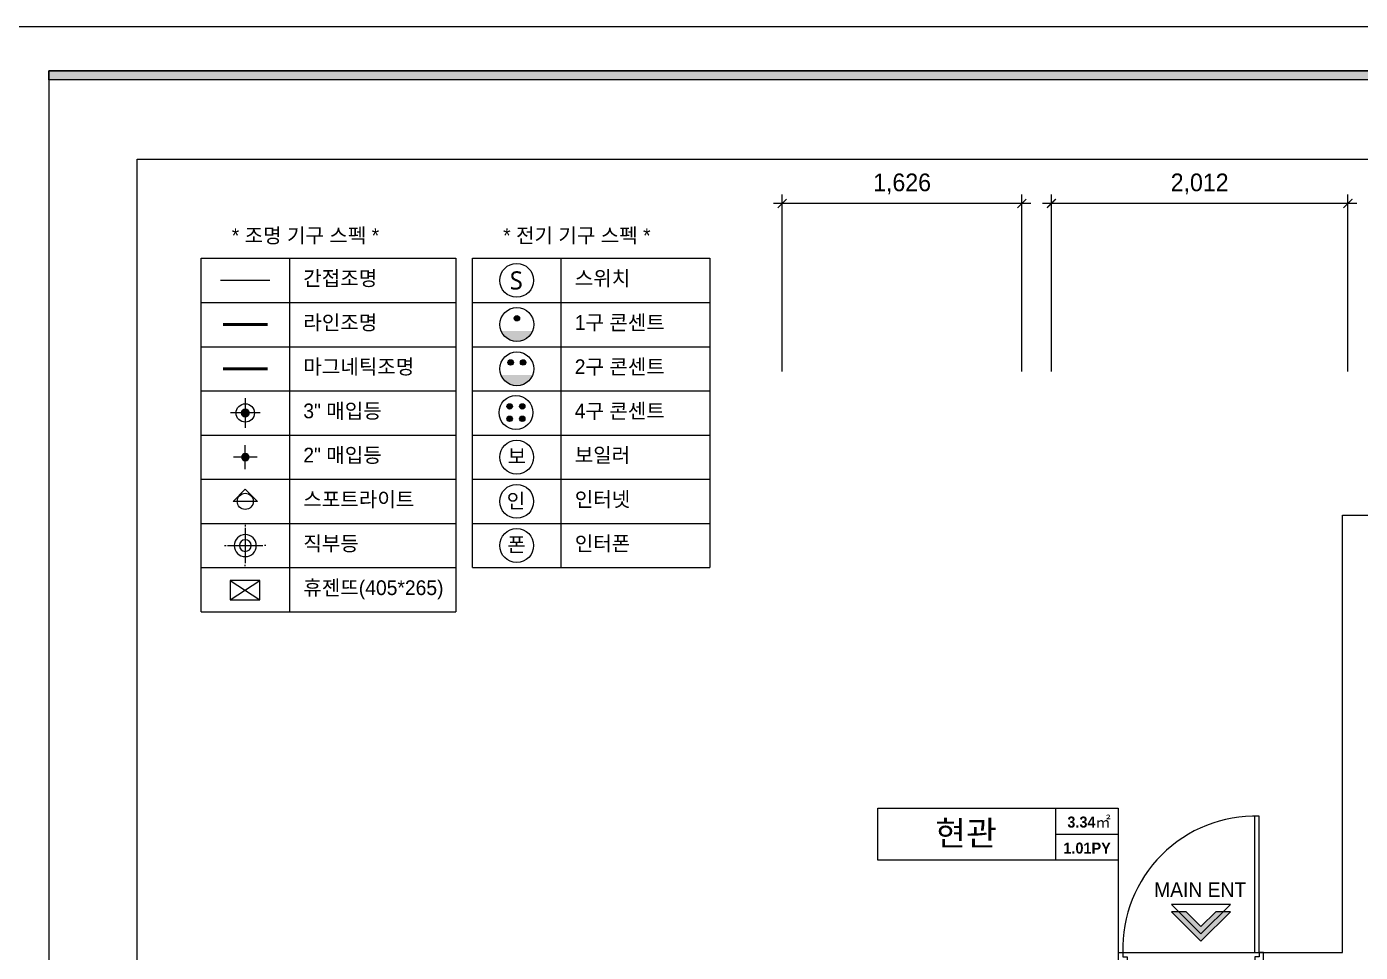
# Model space of a CAD drawing. Header units: millimetres. Extents: x 118028 to 193504, y 42792 to 96100.
# Drawn here: x 167854 to 176902, y 89217 to 95500 of the extents above; entities that cross this region are included whole.
import ezdxf
from ezdxf.enums import TextEntityAlignment as Align

# ---------------------------------------------------------------- set-up
doc = ezdxf.new("R2010")
doc.units = ezdxf.units.MM
doc.header["$LTSCALE"] = 30
doc.header["$PDMODE"] = 3
doc.linetypes.add('HID', pattern=[2.3, 1.5, -0.8])
doc.layers.get('DEFPOINTS').update_dxf_attribs({"color": 248})
for name, color, linetype in [('0-ELC TEXT', 7, 'Continuous'), ('03-TEXT', 3, 'Continuous'), ('06-LIGHT', 4, 'Continuous'), ('07-DIM WAL', 5, 'Continuous'), ('2CONTINUOUS', 2, 'Continuous'), ('3.기호.계단선', 30, 'Continuous'), ('CEIL-DOOR', 6, 'Continuous'), ('F-SYM', 7, 'Continuous'), ('FORM(YOURNAME)-1', 1, 'Continuous'), ('FORM(YOURNAME)-11', 1, 'Continuous'), ('HAT', 8, 'Continuous'), ('RC-LIGHT', 7, 'Continuous'), ('U-LANP', 6, 'Continuous'), ('도면층4', 4, 'Continuous'), ('도면층5', 5, 'Continuous'), ('설비', 140, 'Continuous')]:
    doc.layers.add(name, color=color, linetype=linetype)
doc.styles.add('HY 울릉도 L', font='')
doc.styles.add('YOURNAME', font='HY울릉도M.TTF')
doc.styles.add('넥슨고딕', font='NEXONLv1GothicBold.ttf')
doc.styles.add('코레일둥고', font='Korail_Round_Gothic_Medium.ttf')
doc.styles.get('HY 울릉도 L').set_extended_font_data('HY울릉도L')
doc.dimstyles.new('60', dxfattribs={"dimscale": 60, "dimtxt": 2, "dimasz": 1, "dimexe": 1, "dimexo": 1, "dimgap": 1, "dimtad": 1, "dimdec": 0, "dimrnd": 0.05, "dimdsep": 46, "dimlunit": 6, "dimtxsty": 'HY 울릉도 L', "dimblk": 'ARCHTICK', "dimcen": 2.5, "dimdle": 1, "dimclrd": 133, "dimclre": 133, "dimclrt": 30, "dimadec": 0, "dimazin": 0, "dimtfac": 1, "dimtdec": 0, "dimtix": 1, "dimtmove": 2, "dimatfit": 3, "dimldrblk": 'ARCHTICK', "dimfxl": 1, "dimlwd": -1, "dimlwe": -1, "dimarcsym": 0})

# ---------------------------------------------------------------- blocks, each defined once
blk = doc.blocks.new('hallogen')
h = blk.add_hatch(color=256)
h.dxf.hatch_style = 1
edge = h.paths.add_edge_path()
edge.add_arc((48591.7, 60854.3), 31.2, 0, 360, ccw=False)
at = {"color": 1, "linetype": 'Continuous'}
for p, q in [((48591.7, 60954.3), (48591.7, 60754.3)), ((48691.7, 60854.3), (48491.7, 60854.3))]:
    blk.add_line(p, q, dxfattribs=at)
at = {"color": 4, "linetype": 'Continuous'}
blk.add_circle((48591.7, 60854.3), 62.5, dxfattribs=at)
blk = doc.blocks.new('1')
at = {"linetype": 'Continuous'}
h = blk.add_hatch(color=4, dxfattribs=at)
h.dxf.hatch_style = 1
edge = h.paths.add_edge_path()
edge.add_arc((11539653, -14273504), 37.5, 0, 360)
at = {"color": 1, "linetype": 'Continuous'}
for p, q in [((11539653, -14273637), (11539653, -14273370)), ((11539520, -14273504), (11539787, -14273504))]:
    blk.add_line(p, q, dxfattribs=at)
at = {"color": 4, "linetype": 'Continuous'}
for radius in [41.5, 37.5]:
    blk.add_circle((11539653, -14273504), radius, dxfattribs=at)
blk = doc.blocks.new('매입등')
at = {"layer": 'HAT', "color": 1}
for p, q in [((0, 140), (0, 130)), ((0, 120), (0, -120)), ((-140, 0), (-130, 0)), ((120, 0), (-120, 0)), ((140, 0), (130, 0)), ((-140, 0), (-130, 0)), ((0, -140), (0, -130))]:
    blk.add_line(p, q, dxfattribs=at)
blk.add_circle((0, 0), 40, dxfattribs=at)
at = {"layer": 'U-LANP'}
blk.add_circle((0, 0), 75, dxfattribs=at)
blk = doc.blocks.new('A$C59950440')
at = {"layer": 'CEIL-DOOR'}
blk.add_blockref('매입등', (140, 140), dxfattribs=at)
blk = doc.blocks.new('SW')
at = {"layer": '설비', "color": 140}
blk.add_circle((11533254, -14277699), 184, dxfattribs=at)
at = {"layer": '설비', "color": 140, "insert": (11533320, -14277601), "char_height": 197.14, "width": 314.33, "attachment_point": 3, "style": '코레일둥고'}
blk.add_mtext('{\\fMalgun Gothic|b0|i0|c129|p50;S}', dxfattribs=at)
blk = doc.blocks.new('egoo')
at = {"layer": '설비'}
h = blk.add_hatch(color=140, dxfattribs=at)
edge = h.paths.add_edge_path()
edge.add_arc((1015645, 443434), 22.3, 0, 360)
h = blk.add_hatch(color=140, dxfattribs=at)
edge = h.paths.add_edge_path()
edge.add_arc((1015748, 443434), 22.3, 0, 360)
h = blk.add_hatch(color=140, dxfattribs=at)
edge = h.paths.add_edge_path()
edge.add_line((1015826, 443329), (1015567, 443329))
edge.add_ellipse((1015696, 443381), major_axis=(99, 99), ratio=1, start_angle=156.9578, end_angle=293.0422)
at = {"layer": '설비', "color": 140}
for centre, radius in [((1015696, 443381), 140), ((1015645, 443434), 22.3), ((1015748, 443434), 22.3)]:
    blk.add_circle(centre, radius, dxfattribs=at)
blk = doc.blocks.new('DLSXJSPT')
at = {"layer": '설비', "color": 140}
blk.add_circle((242956, 103418.4), 115, dxfattribs=at)
at = {"layer": '설비', "color": 140, "style": '코레일둥고'}
blk.add_text('인', height=100, dxfattribs=at).set_placement((242888.1, 103372))
blk = doc.blocks.new('DLSXJVHS')
at = {"layer": '설비', "color": 140}
blk.add_circle((236550.8, 103607.8), 115, dxfattribs=at)
at = {"layer": '설비', "color": 140, "style": '코레일둥고'}
blk.add_text('폰', height=100, dxfattribs=at).set_placement((236486.9, 103564.3))
blk = doc.blocks.new('DLFRN')
at = {"layer": '설비'}
h = blk.add_hatch(color=140, dxfattribs=at)
edge = h.paths.add_edge_path()
edge.add_arc((236552.3, 104850.7), 18.3, 0, 360)
h = blk.add_hatch(color=140, dxfattribs=at)
edge = h.paths.add_edge_path()
edge.add_line((236658.9, 104764.8), (236445.6, 104764.8))
edge.add_ellipse((236552.3, 104807.8), major_axis=(81.3, 81.3), ratio=1, start_angle=156.95778, end_angle=293.04222)
at = {"layer": '설비', "color": 140}
for centre, radius in [((236552.3, 104807.8), 115), ((236552.3, 104850.7), 18.3)]:
    blk.add_circle(centre, radius, dxfattribs=at)
blk = doc.blocks.new('QHDLFFJ')
at = {"layer": '설비', "color": 140}
blk.add_circle((236550.8, 104207.8), 115, dxfattribs=at)
at = {"layer": '설비', "color": 140, "style": '코레일둥고'}
blk.add_text('보 ', height=100, dxfattribs=at).set_placement((236489.6, 104163.9))
blk = doc.blocks.new('4RNZHS')
at = {"layer": '설비'}
h = blk.add_hatch(color=140, dxfattribs=at)
edge = h.paths.add_edge_path()
edge.add_arc((244434.2, 96095.3), 18.3, -90, 270, ccw=False)
h = blk.add_hatch(color=140, dxfattribs=at)
edge = h.paths.add_edge_path()
edge.add_arc((244520, 96095.3), 18.3, 270, 630)
h = blk.add_hatch(color=140, dxfattribs=at)
edge = h.paths.add_edge_path()
edge.add_arc((244434.2, 96011.2), 18.3, -90, 270, ccw=False)
h = blk.add_hatch(color=140, dxfattribs=at)
edge = h.paths.add_edge_path()
edge.add_arc((244520, 96011.2), 18.3, 270, 630)
at = {"layer": '설비', "color": 140}
for centre, radius in [((244477.1, 96053.3), 115), ((244434.2, 96095.3), 18.3), ((244520, 96095.3), 18.3), ((244434.2, 96011.2), 18.3), ((244520, 96011.2), 18.3)]:
    blk.add_circle(centre, radius, dxfattribs=at)
blk = doc.blocks.new('FORM-ELEVATION')
at = {"layer": 'FORM(YOURNAME)-11'}
h = blk.add_hatch(color=256, dxfattribs=at)
h.dxf.hatch_style = 1
h.paths.add_polyline_path([(-10309, 35708), (71691, 35708), (71691, 35508), (-10309, 35508)])
h.paths.add_polyline_path([(-10309, -21492), (71691, -21492), (71691, -21692), (-10309, -21692)])
at = {"layer": 'DEFPOINTS', "color": 158}
for points in [[(-10309, -21692), (71691, -21692), (71691, 35708), (-10309, 35708)], [(-8309, 33708), (61071, 33708), (61071, -19692), (-8309, -19692)]]:
    blk.add_lwpolyline(points, close=True, dxfattribs=at)
at = {"layer": 'FORM(YOURNAME)-11', "color": 250}
blk.add_lwpolyline([(-11309, -22692), (72691, -22692), (72691, 36708), (-11309, 36708)], close=True, dxfattribs=at)
at = {"layer": 'FORM(YOURNAME)-11'}
blk.add_lwpolyline([(-10309, 35708), (71691, 35708), (71691, 35508), (-10309, 35508)], close=True, dxfattribs=at)
at = {"layer": 'FORM(YOURNAME)-11', "color": 3, "style": 'YOURNAME'}
for tag, height, p in [('1', 451, (71041, -1219)), ('2', 451, (71041, -1863)), ('3', 451, (71041, -3150)), ('4', 451, (71041, -5081)), ('5', 515, (71041, -7398)), ('6', 515, (71041, -9650)), ('7', 515, (71041, -11903)), ('8', 515, (71041, -14155)), ('9', 515, (71041, -16408)), ('10', 515, (66791, -18596)), ('11', 515, (71041, -18660)), ('12', 515, (66791, -20848)), ('13', 515, (71041, -20848))]:
    blk.add_attdef(tag, text='', height=height, dxfattribs=at).set_placement(p, align=Align.MIDDLE_RIGHT)
blk = doc.blocks.new('_ArchTick')
at = {"color": 0, "linetype": 'ByBlock', "const_width": 0.15}
blk.add_lwpolyline([(-0.5, -0.5), (0.5, 0.5)], dxfattribs=at)
blk = doc.blocks.new('*D96')
at = {"layer": '07-DIM WAL', "color": 133, "transparency": 16777216}
for p, q in [((176878.4, 94300.3), (174746.4, 94300.3)), ((174806.4, 93160.3), (174806.4, 94360.3)), ((176818.4, 93160.3), (176818.4, 94360.3))]:
    blk.add_line(p, q, dxfattribs=at)
at = {"layer": 'DEFPOINTS', "color": 0, "transparency": 16777216}
for p in [(174806.4, 94300.3), (174806.4, 93100.3), (176818.4, 93100.3)]:
    blk.add_point(p, dxfattribs=at)
at = {"layer": '07-DIM WAL', "color": 133, "transparency": 16777216, "xscale": 60, "yscale": 60, "zscale": 60, "rotation": 180}
blk.add_blockref('_ArchTick', (174806.4, 94300.3), dxfattribs=at)
at = {"layer": '07-DIM WAL', "color": 133, "transparency": 16777216, "xscale": 60, "yscale": 60, "zscale": 60}
blk.add_blockref('_ArchTick', (176818.4, 94300.3), dxfattribs=at)
at = {"layer": '07-DIM WAL', "color": 30, "transparency": 16777216, "insert": (175812.4, 94432.2), "char_height": 120, "attachment_point": 5, "style": 'HY 울릉도 L'}
blk.add_mtext('2,012', dxfattribs=at)
blk = doc.blocks.new('*D97')
at = {"layer": '07-DIM WAL', "color": 133, "transparency": 16777216}
for p, q in [((174666.4, 94300.3), (172920.4, 94300.3)), ((172980.4, 93160.3), (172980.4, 94360.3)), ((174606.4, 93160.3), (174606.4, 94360.3))]:
    blk.add_line(p, q, dxfattribs=at)
at = {"layer": 'DEFPOINTS', "color": 0, "transparency": 16777216}
for p in [(172980.4, 94300.3), (172980.4, 93100.3), (174606.4, 93100.3)]:
    blk.add_point(p, dxfattribs=at)
at = {"layer": '07-DIM WAL', "color": 133, "transparency": 16777216, "xscale": 60, "yscale": 60, "zscale": 60, "rotation": 180}
blk.add_blockref('_ArchTick', (172980.4, 94300.3), dxfattribs=at)
at = {"layer": '07-DIM WAL', "color": 133, "transparency": 16777216, "xscale": 60, "yscale": 60, "zscale": 60}
blk.add_blockref('_ArchTick', (174606.4, 94300.3), dxfattribs=at)
at = {"layer": '07-DIM WAL', "color": 30, "transparency": 16777216, "insert": (173793.4, 94432.2), "char_height": 120, "attachment_point": 5, "style": 'HY 울릉도 L'}
blk.add_mtext('1,626', dxfattribs=at)
blk = doc.blocks.new('F-SYM-ENT NAME')
at = {"layer": 'F-SYM'}
h = blk.add_hatch(color=1, dxfattribs=at)
h.dxf.hatch_style = 1
h.paths.add_polyline_path([(-181266.5, -29724.5), (-181466.5, -29924.5), (-181366.5, -29924.5), (-181266.5, -29824.5), (-181166.5, -29924.5), (-181066.5, -29924.5)])
at = {"layer": 'F-SYM', "color": 1}
for points in [[(-181266.5, -29724.5), (-181466.5, -29924.5), (-181366.5, -29924.5), (-181266.5, -29824.5), (-181166.5, -29924.5), (-181066.5, -29924.5)], [(-181266.5, -29774.5), (-181466.5, -29974.5), (-181066.5, -29974.5)]]:
    blk.add_lwpolyline(points, close=True, dxfattribs=at)
at = {"layer": 'F-SYM', "color": 1, "style": 'YOURNAME'}
blk.add_attdef('ENT', text='', height=100, dxfattribs=at).set_placement((-181266.5, -30024.5), align=Align.TOP_CENTER)
blk = doc.blocks.new('vusaudeh')
at = {"layer": '2CONTINUOUS'}
blk.add_lwpolyline([(151181.4, 89016.8), (150446.4, 89016.8), (150446.4, 89216.8), (150981.4, 89216.8), (150981.4, 92184.8), (151966.4, 92184.8), (151966.4, 91984.8), (151181.4, 91984.8), (151181.4, 89016.8)], dxfattribs=at)
at = {"layer": '도면층4'}
for p, q in [((150386.4, 89216.8), (150386.4, 90141.8)), ((150416.4, 89216.8), (150416.4, 90141.8)), ((149461.4, 89216.8), (150446.4, 89216.8))]:
    blk.add_line(p, q, dxfattribs=at)
for points in [[(149461.4, 89216.8), (149491.4, 89216.8), (149491.4, 89186.8), (149521.4, 89186.8), (149521.4, 89046.8), (149491.4, 89046.8), (149491.4, 89016.8), (149461.4, 89016.8), (149461.4, 89216.8)], [(150446.4, 89216.8), (150416.4, 89216.8), (150416.4, 89186.8), (150386.4, 89186.8), (150386.4, 89046.8), (150416.4, 89046.8), (150416.4, 89016.8), (150446.4, 89016.8), (150446.4, 89216.8)]]:
    blk.add_lwpolyline(points, dxfattribs=at)
at = {"layer": '도면층5'}
blk.add_arc((150391.3, 89241.9), 900.3, 88.40506, 181.59494, dxfattribs=at)
at = {"layer": 'F-SYM'}
ref = blk.add_blockref('F-SYM-ENT NAME', (-31245.2, 59567.7), dxfattribs=dict(at, rotation=180))
ref.add_attrib('ENT', 'MAIN ENT', dxfattribs={"color": 1, "height": 100, "style": 'YOURNAME'}).set_placement((150015.7, 89692.4), align=Align.TOP_CENTER)
blk = doc.blocks.new('cjswjdehds')
blk.add_blockref('vusaudeh', (25800, 0))

msp = doc.modelspace()

# ---------------------------------------------------------------- linework, layer by layer
at = {"color": 4}
for p, q in [((169337.4, 92359.9), (169255.5, 92278)), ((169419.3, 92278), (169337.4, 92359.9)), ((169419.3, 92278), (169255.5, 92278))]:
    msp.add_line(p, q, dxfattribs=at)
msp.add_circle((169337.4, 92278), 54.6, dxfattribs=at)
at = {"layer": '0-ELC TEXT'}
for p, q in [((169637.4, 93928), (169637.4, 91528)), ((171478.8, 93928), (171478.8, 91828)), ((169037.4, 93628), (170765.6, 93628)), ((170878.8, 93628), (172489.7, 93628)), ((169037.4, 93328), (170765.6, 93328)), ((170878.8, 93328), (172489.7, 93328)), ((169037.4, 93028), (170765.6, 93028)), ((170878.8, 93028), (172489.7, 93028)), ((169037.4, 92728), (170765.6, 92728)), ((170878.8, 92728), (172489.7, 92728)), ((169037.4, 92428), (170765.6, 92428)), ((170878.8, 92428), (172489.7, 92428)), ((169037.4, 92128), (170765.6, 92128)), ((170878.8, 92128), (172489.7, 92128)), ((169037.4, 91828), (170765.6, 91828)), ((170878.8, 91828), (172489.7, 91828)), ((169037.4, 91528), (170765.6, 91528)), ((174835.8, 89841.7), (174835.8, 90195.5)), ((174835.8, 90018.6), (175260.5, 90018.6)), ((175260.5, 89841.7), (175260.5, 88689.8))]:
    msp.add_line(p, q, dxfattribs=at)
for points in [[(169037.4, 91528), (169037.4, 93928), (170765.6, 93928), (170765.6, 91528)], [(170878.8, 91828), (170878.8, 93928), (172489.7, 93928), (172489.7, 91828)]]:
    msp.add_lwpolyline(points, dxfattribs=at)
msp.add_lwpolyline([(173628.6, 90195.5), (175260.5, 90195.5), (175260.5, 89841.7), (173628.6, 89841.7)], close=True, dxfattribs=at)
at = {"layer": '06-LIGHT', "color": 10, "linetype": 'HID', "const_width": 10}
msp.add_lwpolyline([(169506.2, 93778), (169168.6, 93778)], dxfattribs=at)
at = {"layer": '3.기호.계단선'}
for p, q in [((169233.9, 91609.2), (169436.4, 91741.7)), ((169233.9, 91741.7), (169436.4, 91609.2))]:
    msp.add_line(p, q, dxfattribs=at)
at = {"layer": '3.기호.계단선', "const_width": 20}
msp.add_lwpolyline([(169488.4, 93178), (169186.7, 93178)], dxfattribs=at)
at = {"layer": '3.기호.계단선'}
msp.add_lwpolyline([(169233.9, 91609.2), (169436.4, 91609.2), (169436.4, 91741.7), (169233.9, 91741.7)], close=True, dxfattribs=at)
at = {"layer": '설비', "color": 140, "const_width": 20}
msp.add_lwpolyline([(169488.4, 93478), (169186.7, 93478)], dxfattribs=at)

# ---------------------------------------------------------------- block references
msp.add_blockref('cjswjdehds', (0, 0))
at = {"layer": 'FORM(YOURNAME)-1', "xscale": 0.3, "yscale": 0.3, "zscale": 0.3}
msp.add_blockref('FORM-ELEVATION', (171097, 84487.8), dxfattribs=at)
at = {"layer": 'RC-LIGHT'}
msp.add_blockref('hallogen', (120745.7, 32023.7), dxfattribs=at)
at = {"layer": 'RC-LIGHT', "xscale": -0.6024096385271789, "yscale": 0.6024096385271789, "zscale": 0.6024096385271789}
msp.add_blockref('1', (7120935.9, 8691074.2), dxfattribs=at)
at = {"layer": 'RC-LIGHT', "xscale": -1}
msp.add_blockref('A$C59950440', (169477.4, 91838), dxfattribs=at)
at = {"layer": '설비', "color": 140}
for name, p, xscale, yscale, zscale in [('SW', (-7037105, 9017340.1), 0.625, 0.625, 0.625), ('egoo', (-663141.9, -271028.3), 0.8214285869294655, 0.8214285869294655, 0.8214285869294655)]:
    msp.add_blockref(name, p, dxfattribs=dict(at, xscale=xscale, yscale=yscale, zscale=zscale))
at = {"layer": '설비'}
for name, p in [('DLFRN', (-65372, -11329.8)), ('4RNZHS', (-73303.2, -3172.7)), ('QHDLFFJ', (-65372, -11629.8)), ('DLSXJSPT', (-71777.2, -11140.4)), ('DLSXJVHS', (-65372, -11629.8))]:
    msp.add_blockref(name, p, dxfattribs=at)

# ---------------------------------------------------------------- texts
at = {"layer": '0-ELC TEXT', "style": '코레일둥고'}
for s, p in [('* 조명 기구 스펙 *', (169245.7, 94032.4)), ('* 전기 기구 스펙 *', (171087, 94032.4)), ('간접조명', (169731.3, 93742)), ('스위치', (171572.7, 93742)), ('라인조명', (169731.3, 93442)), ('1구 콘센트', (171572.7, 93442)), ('마그네틱조명', (169731.3, 93142)), ('2구 콘센트', (171572.7, 93142)), ('3" 매입등', (169731.3, 92842)), ('4구 콘센트', (171572.7, 92842)), ('2" 매입등', (169731.3, 92542)), ('보일러', (171572.7, 92542)), ('스포트라이트', (169731.3, 92242)), ('인터넷', (171572.7, 92242)), ('직부등', (169731.3, 91942)), ('인터폰', (171572.7, 91942)), ('휴젠뜨(405*265)', (169731.3, 91642))]:
    msp.add_text(s, height=100, dxfattribs=at).set_placement(p)
at = {"layer": '03-TEXT'}
for s, height, style, p in [('현관', 166.67, '코레일둥고', (174227.2, 89942)), ('3.34㎡', 75, '넥슨고딕', (175061.4, 90063.7)), ('1.01PY', 75, '넥슨고딕', (175048.6, 89886.8))]:
    msp.add_text(s, height=height, dxfattribs=dict(at, style=style)).set_placement(p, align=Align.CENTER)

# ---------------------------------------------------------------- dimensions: what is measured, and where the dimension line sits
at = {"layer": '07-DIM WAL'}
for base, p1, p2, picture, middle in [((172980.4, 94300.3), (174606.4, 93100.3), (172980.4, 93100.3), '*D97', (173793.4, 94432.2)), ((174806.4, 94300.3), (176818.4, 93100.3), (174806.4, 93100.3), '*D96', (175812.4, 94432.2))]:
    dim = msp.add_linear_dim(base=base, p1=p1, p2=p2, dimstyle='60', dxfattribs=at)
    dim.commit()
    dim.dimension.update_dxf_attribs({"geometry": picture, "text_midpoint": middle})

doc.saveas('drawing.dxf')
